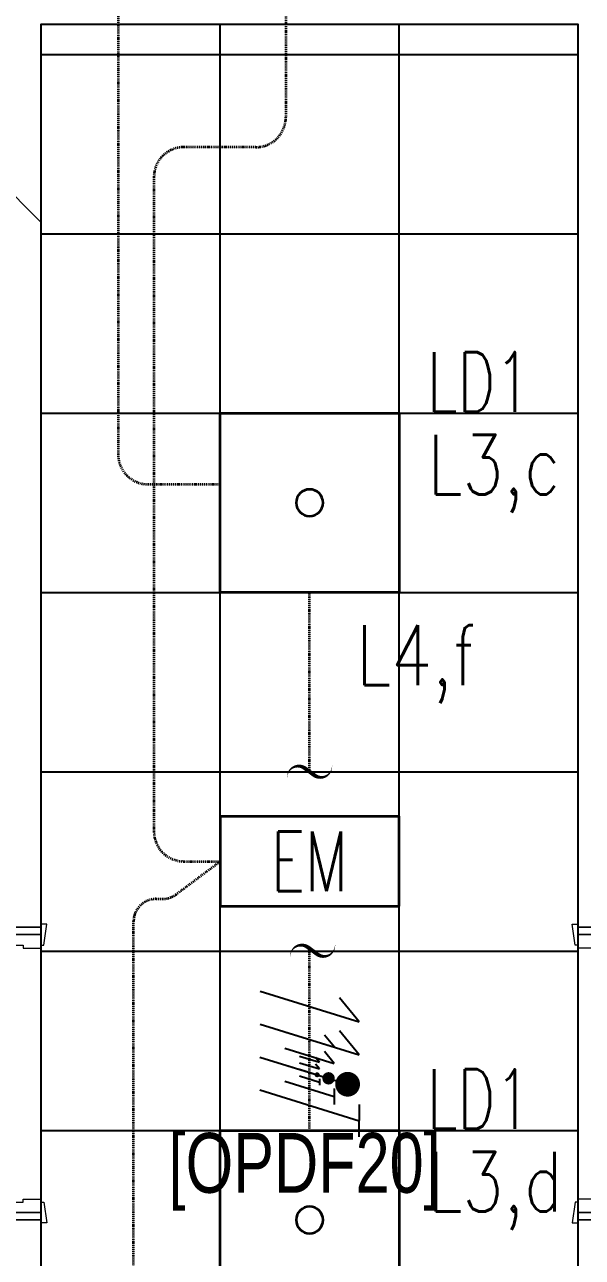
# Model space of a CAD drawing. Extents: x -12260 to 57327, y -29287 to 19916.
# Drawn here: x 23921 to 25790, y -6835 to -2710 of the extents above; entities that cross this region are included whole.
import ezdxf
from ezdxf.enums import TextEntityAlignment as Align

# ---------------------------------------------------------------- set-up
doc = ezdxf.new("R2010")
doc.units = 0
doc.header["$LTSCALE"] = 0.25
doc.linetypes.add('DASHDOT', pattern=[25.4, 12.7, -6.35, 0, -6.35])
for name, color, linetype, lineweight in [('01-First Floor$0$72_EGR_BASE_TEXT', 252, 'Continuous', 5), ('01-First Floor$0$Walls', 251, 'Continuous', 5), ('01-First Floor$0$Wooden Joinery', 251, 'Continuous', 5), ('E-LITE-CIRC', 6, 'Continuous', 25), ('E-LITE-CIRC-NUMB', 6, 'Continuous', 25), ('E-LITE-CLNG', 150, 'Continuous', 35), ('E-LITE-CLNG @ 100', 150, 'Continuous', 35), ('E-LITE-CLNG-CNDT', 6, 'DASHDOT', 35), ('E-LITE-CTRL', 6, 'Continuous', 25), ('E-LITE-IDEN', 6, 'Continuous', 25), ('E-POWR-WIRE', 6, 'Continuous', 25), ('E-POWR-WIRE @ 100', 6, 'Continuous', 25), ('E-POWR-WIRE @ 20', 6, 'Continuous', 25), ('E-POWR-WIRE @ 50', 6, 'Continuous', 25)]:
    doc.layers.add(name, color=color, linetype=linetype, lineweight=lineweight)
doc.layers.add('01-First Floor$0$FALSE CEILING', color=251, linetype='Continuous')
doc.layers.add('E-LIGHTING CONDUIT', color=6, linetype='Continuous')
doc.styles.add('01-First Floor$0$X3G_ENTITY_9F38', font='swisscl.ttf', dxfattribs={"height": 0.2})
doc.styles.add('DC_SIMPLEX', font='SIMPLEX.shx', dxfattribs={"width": 0.7})

# ---------------------------------------------------------------- blocks, each defined once
blk = doc.blocks.new('01-First Floor$0$A$C72370EFE')
at = {"layer": '01-First Floor$0$Wooden Joinery'}
for p, q in [((-0.01, -0.04), (-0.02, -0.04)), ((-0.01, -0.03), (-0.01, -0.07)), ((0, -0.03), (-0.01, -0.03)), ((0.04, -0.03), (0.05, -0.03)), ((0.05, -0.03), (0.05, -0.07)), ((0.05, -0.04), (0.06, -0.04)), ((-0.05, -0.07), (-0.05, -0.16)), ((-0.03, -0.07), (-0.03, -0.16)), ((-0.01, -0.06), (-0.02, -0.06)), ((0, -0.07), (-0.01, -0.07)), ((0.04, -0.07), (0.05, -0.07)), ((0.05, -0.06), (0.06, -0.06)), ((0.07, -0.07), (0.07, -0.16)), ((0.09, -0.07), (0.09, -0.16)), ((-0.01, -0.17), (-0.02, -0.17)), ((-0.01, -0.19), (-0.02, -0.19)), ((-0.01, -0.17), (-0.01, -0.19)), ((0.05, -0.17), (0.06, -0.17)), ((0.05, -0.17), (0.05, -0.19)), ((0.05, -0.19), (0.06, -0.19))]:
    blk.add_line(p, q, dxfattribs=at)
for centre, radius, start, end in [((-0.02, -0.07), 0.03, 90, 180), ((0.06, -0.07), 0.03, 0, 90), ((-0.02, -0.07), 0.01, 90, 180), ((0.06, -0.07), 0.01, 0, 90), ((-0.02, -0.16), 0.03, 180, 270), ((-0.02, -0.16), 0.01, 180, 270), ((0.06, -0.16), 0.01, 270, 0), ((0.06, -0.16), 0.03, 270, 0)]:
    blk.add_arc(centre, radius, start, end, dxfattribs=at)
blk = doc.blocks.new('01-First Floor$0$A$C5DAD61B4')
at = {"layer": '01-First Floor$0$Wooden Joinery'}
for points in [[(80, 959.1), (80, 969.1), (10, 979.1), (10, 959.1)], [(940, 959.1), (940, 969.1), (1010, 979.1), (1010, 959.1)], [(70, 859.1), (70, 849.1), (0, 839.1), (0, 859.1)], [(120, 859.1), (120, 0), (80, 0), (80, 859.1)], [(950, 859.1), (950, 849.1), (1020, 839.1), (1020, 859.1)]]:
    blk.add_lwpolyline(points, close=True, dxfattribs=at)
for points in [[(45, 859.1), (45, 959.1), (20, 959.1), (20, 859.1), (45, 859.1)], [(45, 859.1), (80, 859.1), (80, 899.1), (90, 899.1), (90, 959.1), (45, 959.1), (45, 859.1)], [(975, 859.1), (940, 859.1), (940, 899.1), (930, 899.1), (930, 959.1), (975, 959.1), (975, 859.1)], [(975, 859.1), (975, 959.1), (1000, 959.1), (1000, 859.1), (975, 859.1)]]:
    blk.add_lwpolyline(points, dxfattribs=at)
blk.add_arc((80, 859.1), 860, 272.666, 0, dxfattribs=at)
at = {"layer": '01-First Floor$0$Wooden Joinery', "xscale": 999.9999999998854, "yscale": 999.9999999998854, "zscale": 999.9999999998854, "rotation": 180}
blk.add_blockref('01-First Floor$0$A$C72370EFE', (120, 0), dxfattribs=at)
blk = doc.blocks.new('01-First Floor')
at = {"layer": '01-First Floor$0$FALSE CEILING', "linetype": 'Continuous'}
for p, q in [((24576, -12830), (24576, -2710)), ((25176, -12830), (25176, -2710)), ((23976, -2810), (25776, -2810)), ((23976, -3410), (25776, -3410)), ((23976, -4010), (25776, -4010)), ((23976, -4610), (25776, -4610)), ((23976, -5210), (25776, -5210)), ((23976, -5810), (25776, -5810)), ((23976, -6410), (25776, -6410))]:
    blk.add_line(p, q, dxfattribs=at)
at = {"layer": '01-First Floor$0$FALSE CEILING'}
blk.add_lwpolyline([(23976, -12830), (25776, -12830), (25776, -2710), (23976, -2710)], close=True, dxfattribs=at)
at = {"layer": '01-First Floor$0$Walls'}
for p, q in [((23315.6, -2710), (23976, -3370.4)), ((25776, -2710), (25776, -5730)), ((23976, -3370.4), (23976, -5730)), ((23876, -5730), (23976, -5730)), ((25876, -5730), (25776, -5730)), ((23876, -6710), (23976, -6710)), ((23976, -6710), (23976, -8930)), ((25776, -6710), (25776, -8930)), ((25876, -6710), (25776, -6710))]:
    blk.add_line(p, q, dxfattribs=at)
at = {"layer": '01-First Floor$0$Wooden Joinery', "xscale": -1, "rotation": 270}
blk.add_blockref('01-First Floor$0$A$C5DAD61B4', (23016.9, -6730), dxfattribs=at)
at = {"layer": '01-First Floor$0$Wooden Joinery', "rotation": 90.00000000000001}
blk.add_blockref('01-First Floor$0$A$C5DAD61B4', (26735.1, -6730), dxfattribs=at)
at = {"layer": '01-First Floor$0$72_EGR_BASE_TEXT', "insert": (24859.3, -6418.8, -0.1), "char_height": 200, "attachment_point": 2, "style": '01-First Floor$0$X3G_ENTITY_9F38'}
blk.add_mtext('[OPDF20]', dxfattribs=at)
blk = doc.blocks.new('DC_LT-CL-Emergency')
blk.add_lwpolyline([(3, -1.5), (3, 1.5), (-3, 1.5), (-3, -1.5)], close=True)
at = {"style": 'DC_SIMPLEX', "width": 0.7}
blk.add_text('EM', height=2, rotation=360, dxfattribs=at).set_placement((0, 0), align=Align.MIDDLE_CENTER)
at = {"layer": 'E-LITE-CTRL', "style": 'DC_SIMPLEX', "width": 0.7, "flags": 8}
blk.add_attdef('CONTROL', (4.739, -1.5), '', height=2, rotation=360, dxfattribs=at)
blk = doc.blocks.new('CD-CUT')
at = {"linetype": 'Continuous'}
blk.add_lwpolyline([(-30.4, 100, 0, 1.75, 0), (-13.9, 97.3, 1.75, 17.5, -0.545095), (15.4, 21.1, 17.5, 17.5, 0), (-15.4, -21.1, 17.5, 1.75, 0.545095), (13.9, -97.3, 1.75, 0, 0), (30.4, -100, 0, 0, 0)], format="xyseb", dxfattribs=at)
blk = doc.blocks.new('*U25')
blk.add_lwpolyline([(-300, 300), (-300, -300), (300, -300), (300, 300)], close=True)
blk.add_circle((0, 0), 45)
at = {"layer": 'E-LITE-CIRC-NUMB', "style": 'DC_SIMPLEX', "width": 0.7, "flags": 8}
blk.add_attdef('CIRCUIT', text='', height=200, rotation=0, dxfattribs=at).set_placement((-473.9, 300), align=Align.RIGHT)
at = {"layer": 'E-LITE-CTRL', "style": 'DC_SIMPLEX', "width": 0.7, "flags": 8}
blk.add_attdef('CONTROL', (1118.9, -935), '', height=200, rotation=360, dxfattribs=at)
at = {"layer": 'E-LITE-IDEN', "style": 'DC_SIMPLEX', "width": 0.7, "flags": 8}
blk.add_attdef('TYPE', (460.4, 457.6), '', height=200, rotation=360, dxfattribs=at)
blk = doc.blocks.new('*U43')
for p, q in [((-1.655, 2.719), (1.665, 1.689)), ((1.665, 1.689), (1.006, 2.491)), ((-1.658, 1.617), (1.663, 0.587)), ((1.663, 0.587), (1.004, 1.389)), ((-1.66, 0.515), (1.66, -0.515)), ((-1.663, -0.587), (1.658, -1.617)), ((1.659, -1.078), (1.657, -2.157))]:
    blk.add_line(p, q)
at = {"const_width": 0.414}
blk.add_lwpolyline([(1.278, -0.19, 1), (1.277, -0.604, 1)], format="xyb", close=True, dxfattribs=at)
blk = doc.blocks.new('*U572')
at = {"layer": 'E-POWR-WIRE @ 100', "xscale": 100, "yscale": 100, "zscale": 100}
blk.add_blockref('*U43', (24875.7, -6216.1), dxfattribs=at)
at = {"layer": 'E-POWR-WIRE @ 20', "xscale": 20, "yscale": 20, "zscale": 20}
blk.add_blockref('*U43', (24875.7, -6216.1), dxfattribs=at)
at = {"layer": 'E-POWR-WIRE @ 50', "xscale": 50, "yscale": 50, "zscale": 50}
blk.add_blockref('*U43', (24875.7, -6216.1), dxfattribs=at)

msp = doc.modelspace()

# ---------------------------------------------------------------- linework, layer by layer
at = {"layer": 'E-LITE-CLNG-CNDT', "elevation": 0}
msp.add_lwpolyline([(24234.7, -1120.2), (24234.7, -4148, 0.414214), (24334.7, -4248), (24576, -4248)], format="xyb", dxfattribs=at)
at = {"layer": 'E-LITE-CLNG-CNDT', "color": 1, "elevation": 0}
msp.add_lwpolyline([(24796.4, -1960), (24796.4, -3019.8, -0.414214), (24696.4, -3119.8), (24454.5, -3119.8, 0.414214), (24354.5, -3219.8), (24354.5, -5410, 0.414214), (24454.5, -5510), (24576, -5510)], format="xyb", dxfattribs=at)
at = {"layer": 'E-LITE-CLNG-CNDT'}
for points in [[(24876, -5210), (24876, -4610)], [(24876, -6410), (24876, -5801.7)]]:
    msp.add_lwpolyline(points, dxfattribs=at)
at = {"layer": 'E-LITE-CLNG-CNDT', "color": 1}
msp.add_lwpolyline([(24576.5, -10310), (24361.4, -10310, -0.414214), (24286.4, -10235), (24286.4, -5710.6, -0.414214), (24361.4, -5635.6), (24383.6, -5635.6, 0.161846), (24428.5, -5620.6), (24576.5, -5510)], format="xyb", dxfattribs=at)

# ---------------------------------------------------------------- block references
at = {"layer": 'E-LIGHTING CONDUIT', "xscale": 0.762, "yscale": 0.762, "zscale": 0.762, "rotation": 270}
for p in [(24876, -5210), (24886.2, -5809.1)]:
    msp.add_blockref('CD-CUT', p, dxfattribs=at)
at = {"layer": 'E-LITE-CLNG'}
ref = msp.add_blockref('*U25', (24876, -4310), dxfattribs=dict(at, xscale=-1))
ref.add_attrib('TYPE', 'LD1', (25269.5, -4005.5), dxfattribs={"layer": 'E-LITE-IDEN', "height": 200, "rotation": 0, "style": 'DC_SIMPLEX', "width": 0.7, "flags": 8})
ref = msp.add_blockref('*U25', (24876, -6710), dxfattribs=dict(at, xscale=-1))
ref.add_attrib('TYPE', 'LD1', (25269.5, -6405.5), dxfattribs={"layer": 'E-LITE-IDEN', "height": 200, "rotation": 0, "style": 'DC_SIMPLEX', "width": 0.7, "flags": 8})
at = {"layer": 'E-LITE-CLNG @ 100', "xscale": 100, "yscale": 100, "zscale": 100}
msp.add_blockref('DC_LT-CL-Emergency', (24876, -5510), dxfattribs=at)
at = {"layer": 'E-LITE-CLNG-CNDT'}
msp.add_blockref('01-First Floor', (0, 0), dxfattribs=at)
at = {"layer": 'E-POWR-WIRE'}
msp.add_blockref('*U572', (0, 0), dxfattribs=at)

# ---------------------------------------------------------------- texts
at = {"layer": 'E-LITE-CIRC', "style": 'DC_SIMPLEX', "width": 0.8}
for s, p in [('L3,c', (25271.7, -4282.1, 0)), ('L4,f', (25032.5, -4920)), ('L3,d', (25271.7, -6682.1, 0))]:
    msp.add_text(s, height=200, rotation=0, dxfattribs=at).set_placement(p)

doc.saveas('drawing.dxf')
